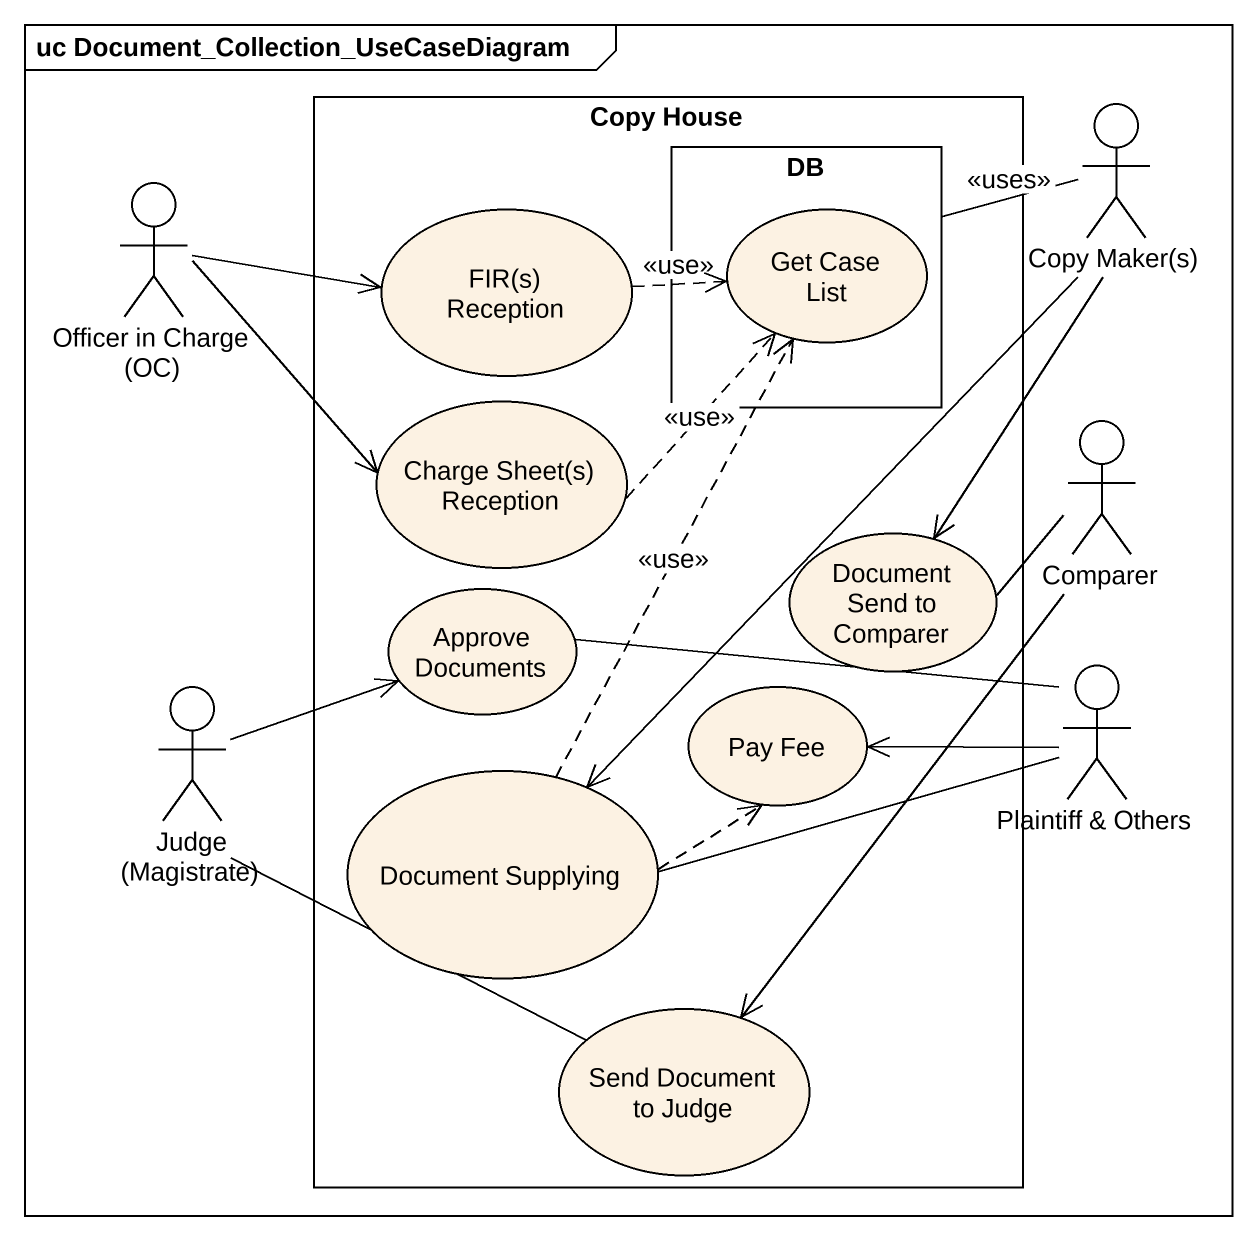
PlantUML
@startuml
mainframe uc Document_Collection_UseCaseDiagram
rectangle "Copy House" as Copy_House {
  usecase "FIR(s) Reception" as FIR_s_Reception
  rectangle DB {
    usecase "Get Case List" as Get_Case_List
  }
  usecase "Charge Sheet(s) Reception" as Charge_Sheet_s_Reception
  usecase "Document Send to Comparer" as Document_Send_to_Comparer
  usecase "Approve Documents" as Approve_Documents
  usecase "Pay Fee" as Pay_Fee
  usecase "Document Supplying" as Document_Supplying
  usecase "Send Document to Judge" as Send_Document_to_Judge
}
actor "Copy Maker(s)" as Copy_Maker_s
actor "Officer in Charge (OC)" as Officer_in_Charge_OC
actor Comparer
actor "Judge (Magistrate)" as Judge_Magistrate
actor "Plaintiff & Others" as Plaintiff_Others
Copy_Maker_s -left- DB : <<uses>>
Copy_Maker_s --> Document_Send_to_Comparer
Copy_Maker_s --> Document_Supplying
Officer_in_Charge_OC -right-> FIR_s_Reception
Officer_in_Charge_OC -right-> Charge_Sheet_s_Reception
FIR_s_Reception .right.> Get_Case_List : <<use>>
Charge_Sheet_s_Reception .up.> Get_Case_List : <<use>>
Comparer -left- Document_Send_to_Comparer
Comparer --> Send_Document_to_Judge
Judge_Magistrate -right-> Approve_Documents
Judge_Magistrate -- Send_Document_to_Judge
Plaintiff_Others -left- Approve_Documents
Plaintiff_Others -left-> Pay_Fee
Plaintiff_Others -left- Document_Supplying
Document_Supplying .up.> Get_Case_List : <<use>>
Document_Supplying .right.> Pay_Fee
@enduml
